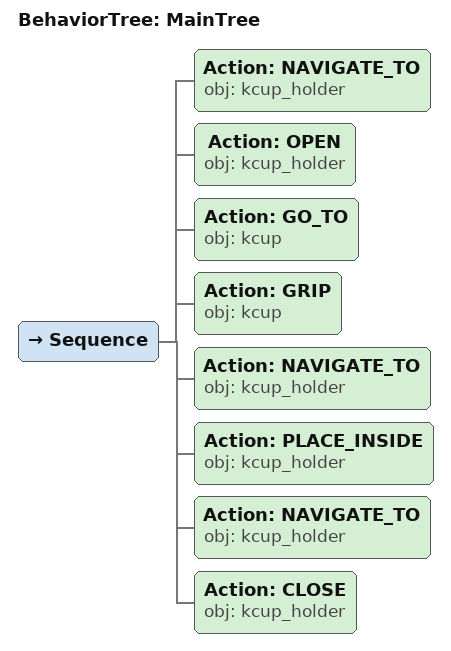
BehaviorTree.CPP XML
<root main_tree_to_execute="MainTree">
  <BehaviorTree ID="MainTree">
    <Sequence>
      <!-- Navigate to kcup_holder -->
      <Action ID="NAVIGATE_TO" obj="kcup_holder" />
      <!-- Open kcup_holder -->
      <Action ID="OPEN" obj="kcup_holder" />
      <!-- Go to kcup -->
      <Action ID="GO_TO" obj="kcup" />
      <!-- Grip kcup -->
      <Action ID="GRIP" obj="kcup" />
      <!-- Navigate to kcup_holder -->
      <Action ID="NAVIGATE_TO" obj="kcup_holder" />
      <!-- Place inside kcup_holder -->
      <Action ID="PLACE_INSIDE" obj="kcup_holder" />
      <!-- Navigate to kcup_holder -->
      <Action ID="NAVIGATE_TO" obj="kcup_holder" />
      <!-- Close kcup_holder -->
      <Action ID="CLOSE" obj="kcup_holder" />
    </Sequence>
  </BehaviorTree>
</root>
